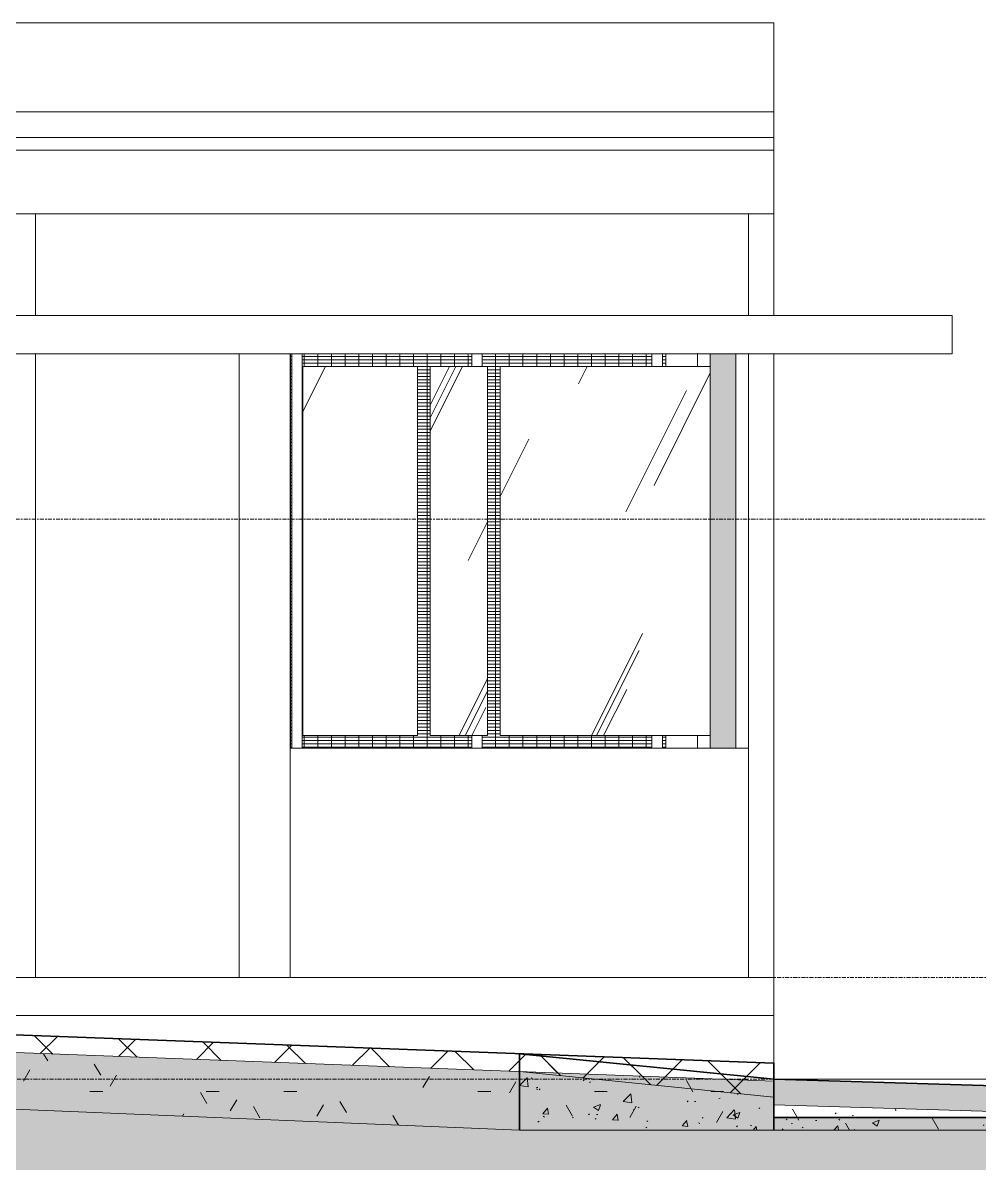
# Model space of a CAD drawing. Header units: millimetres. Extents: x 3451 to 201731, y -8641 to 35300.
# Drawn here: x 81468 to 85224, y -330 to 4150 of the extents above; entities that cross this region are included whole.
import ezdxf

# ---------------------------------------------------------------- set-up
doc = ezdxf.new("R2010")
doc.units = ezdxf.units.MM
doc.linetypes.add('Centre', pattern=[31.75, 6.35, -4.7625, 15.875, -4.7625])
for name, color, linetype, lineweight in [('A-DETL-GENF-3', 9, 'Continuous', 9), ('A-DETL-THIN', 151, 'Continuous', 9), ('A-FLOR', 192, 'Continuous', 9), ('A-FLOR-3', 192, 'Continuous', 35), ('A-FLOR-HRAL', 11, 'Continuous', 9), ('A-FLOR-LEVL-2', 51, 'Centre', 9), ('A-FLOR-MCUT', 51, 'Continuous', 9), ('A-FLOR-PATT-2', 8, 'Continuous', 5), ('A-FLOR-PATT-3', 8, 'Continuous', 9), ('A-GLAZ-CURT', 52, 'Continuous', 9), ('A-GLAZ-CWMG', 51, 'Continuous', 9), ('A-WALL', 113, 'Continuous', 9), ('S-BEAM', 12, 'Continuous', 9), ('S-COLS', 52, 'Continuous', 9)]:
    doc.layers.add(name, color=color, linetype=linetype, lineweight=lineweight)
pattern_1 = [(0, (49422.43, 14125), (609.6, 152.4), [50.292, -406.908, 50.292, -406.908, -2438.4]), (0, (49422.43, 14125), (609.6, 152.4), [-914.4, 50.292, -864.108, 50.292, -406.908, -1066.8]), (0, (49422.43, 14125), (609.6, 152.4), [-2286, 50.292, -254.508, 50.292, -711.708]), (120, (49651.03, 14201.2), (-436.78227, 451.7291), [50.292, -406.908, 50.292, -406.908, -2438.4]), (120, (49651.03, 14201.2), (-436.78227, 451.7291), [-914.4, 50.292, -864.108, 50.292, -406.908, -1066.8]), (120, (49651.03, 14201.2), (-436.78227, 451.7291), [-2286, 50.292, -254.508, 50.292, -711.708]), (240, (49727.23, 14506), (-172.81773, -604.1291), [50.292, -406.908, 50.292, -406.908, -2438.4]), (240, (49727.23, 14506), (-172.81773, -604.1291), [-914.4, 50.292, -864.108, 50.292, -406.908, -1066.8]), (240, (49727.23, 14506), (-172.81773, -604.1291), [-2286, 50.292, -254.508, 50.292, -711.708])]
pattern_2 = [(50, (49422.43, 14125), (273.276, -23.9091), [28.575, -314.325]), (355, (49422.43, 14125), (-52.8646, 286.585), [22.86, -251.46]), (100.451, (49445.2, 14123), (220.4138, 262.6745), [24.285, -267.135]), (46.184, (49422.43, 14201.2), (406.6187, -63.0646), [42.862, -471.487]), (96.636, (49456.3, 14195.94), (356.1042, 371.1414), [36.428, -400.703]), (351.184, (49422.43, 14201.2), (356.1075, 371.138), [34.29, -377.19]), (21, (49460.53, 14182.15), (227.4212, -153.3982), [28.575, -314.325]), (326, (49460.53, 14182.15), (92.7027, 276.2822), [22.86, -251.46]), (71.451, (49479.48, 14169.37), (320.1254, 122.8816), [24.285, -267.135]), (37.5, (49422.43, 14125), (4.63248, 126.83261), [5.029, -243.383, 5.029, -250.241, -252.413]), (37.5, (49422.43, 14125), (4.63248, 126.83261), [-503.682, 5.029, -247.383]), (7.5, (49422.43, 14125), (100.22916, 150.2711), [5.029, -140.513, 5.029, -237.668, -96.203]), (7.5, (49422.43, 14125), (100.22916, 150.2711), [-388.239, 5.029, -91.173]), (327.5, (49337.46, 14125), (203.38684, -8.59348), [5.029, -90.221, 5.029, -292.151, -394.335]), (327.5, (49337.46, 14125), (203.38684, -8.59348), [-392.43, 5.029, -389.306]), (317.5, (49299.36, 14125), (222.1944, 38.1398), [5.029, -118.796, 5.029, -192.329, -280.035]), (317.5, (49299.36, 14125), (222.1944, 38.1398), [-321.183, 5.029, -275.006])]
pattern_3 = [(45, (49422.43, 14125), (-159.099, 159.099), []), (135, (49422.43, 14125), (-159.099, -159.099), [])]
pattern_4 = [(63.435, (51212.7, 14229.33), (-0.001, 1524.001), [532.463, -2875.304]), (63.435, (49688.7, 14229.33), (-0.001, 1524.001), [532.463, -2875.304]), (63.435, (51942.24, 14523.8), (-0.001, 1524.001), [532.46, -2875.304]), (63.435, (50418.24, 14523.8), (-0.001, 1524.001), [532.463, -2875.304]), (63.435, (51831.8, 14419.83), (-0.001, 1524.001), [532.46, -2875.304]), (63.435, (50307.8, 14419.83), (-0.001, 1524.001), [532.463, -2875.304]), (63.435, (51719.26, 15015.1), (-0.001, 1524.001), [258.8, -3148.965]), (63.435, (50195.26, 15015.1), (-0.001, 1524.001), [258.8, -3148.965]), (63.435, (51645.65, 14922.95), (-0.001, 1524.001), [532.46, -2875.304]), (63.435, (50121.65, 14922.95), (-0.001, 1524.001), [532.463, -2875.304]), (63.435, (51658.64, 14989.1), (-0.001, 1524.001), [532.46, -2875.304]), (63.435, (50134.64, 14989.1), (-0.001, 1524.001), [532.463, -2875.304]), (63.435, (51043.8, 14698.94), (-0.001, 1524.001), [532.463, -2875.304]), (63.435, (49519.8, 14698.94), (-0.001, 1524.001), [532.463, -2875.304]), (63.435, (51056.8, 14776.9), (-0.001, 1524.001), [532.463, -2875.304]), (63.435, (49532.8, 14776.9), (-0.001, 1524.001), [532.463, -2875.304]), (63.435, (51060.3, 14833.1), (-0.001, 1524.001), [532.463, -2875.304]), (63.435, (49536.3, 14833.1), (-0.001, 1524.001), [532.463, -2875.304])]

# ---------------------------------------------------------------- blocks, each defined once
blk = doc.blocks.new('Rectangular Mullion - 50 x 100mm-2035506-TKCS_MẶT CẮT C')
at = {"layer": 'A-GLAZ-CWMG'}
blk.add_hatch(color=256, dxfattribs=at).paths.add_polyline_path([(84168.2, 1300), (84268.2, 1300), (84268.2, 2850), (84168.2, 2850), (84168.2, 1555.1)])
for p, q in [((84168.2, 1300), (84168.2, 2850)), ((84268.2, 2850), (84268.2, 1300)), ((84268.2, 1300), (84168.2, 1300))]:
    blk.add_line(p, q, dxfattribs=at)
blk = doc.blocks.new('System Panel - Glazed-4738996-TKCS_MẶT CẮT C')
at = {"layer": 'A-GLAZ-CURT'}
h = blk.add_hatch(dxfattribs=at)
h.set_pattern_fill('FP_2', color=256, style=0, pattern_type=2)
h.set_pattern_definition(pattern_4)
h.paths.add_polyline_path([(83815.4, 1350), (84168.2, 1350), (84168.2, 2800), (83343.2, 2800), (83343.2, 1350)])
for p, q in [((84168.2, 2800), (83343.2, 2800)), ((83343.2, 2800), (83343.2, 1350)), ((83343.2, 1350), (84168.2, 1350))]:
    blk.add_line(p, q, dxfattribs=at)
blk = doc.blocks.new('NBS_CLDPhysicalSecuritySystems_MtlMeshPnlFncngSym_CLDModsecSecurusS3_InfillPanel - NBS_CLDPhysicalSecuritySystems_MtlMeshPnlFncngSym_CLDModsecSecurusS2_InfillPanel-2369348-TKCS_MẶT CẮT C')
at = {"layer": 'A-FLOR-HRAL'}
h = blk.add_hatch(dxfattribs=at)
h.set_pattern_fill('FP_10', color=256, style=0, pattern_type=2)
h.set_pattern_definition([(0, (84131.143, 850), (0, 13), []), (90, (84131.143, 850), (-53.74, 3e-15), [])])
h.paths.add_polyline_path([(80937.4, 971), (81109.9, 971), (81109.9, 2850), (80937.4, 2850), (80937.4, 1555.1)])
h.paths.add_polyline_path([(81418.2, 971), (81418.2, 2850), (81151.4, 2850), (81151.4, 971), (81243.1, 971)])
h.paths.add_polyline_path([(83815.4, 1300), (83938.3, 1300), (83938.3, 1350), (83343.2, 1350), (83343.2, 2800), (83938.3, 2800), (83938.3, 2850), (83272.7, 2850), (83272.7, 2800), (83293.2, 2800), (83293.2, 1350), (83272.7, 1350), (83272.7, 1300), (83343.2, 1300)])
h.paths.add_polyline_path([(82565.6, 1300), (83231.2, 1300), (83231.2, 1350), (83068.2, 1350), (83068.2, 2800), (83231.2, 2800), (83231.2, 2850), (82565.6, 2850), (82565.6, 2823.9)])
h.paths.add_polyline_path([(82524.1, 1300), (82524.1, 2850), (82518.2, 2850), (82518.2, 1300)])
h.paths.add_polyline_path([(83979.8, 1300), (83994, 1300), (83994, 1350), (83979.8, 1350)])
h.paths.add_polyline_path([(82568.2, 1350), (82568.2, 2800), (83018.2, 2800), (83018.2, 1350)])
h.paths.add_polyline_path([(83979.8, 2800), (83994, 2800), (83994, 2850), (83979.8, 2850)])
for p, q in [((81110.1, 2850), (80937.4, 2850)), ((80937.4, 2850), (80937.4, 970.6)), ((81109.9, 2850), (81109.9, 971)), ((81111.1, 2850), (81109.9, 2850)), ((81133.7, 2850), (81111.1, 2850)), ((81139.4, 2850), (81133.7, 2850)), ((81151.4, 2850), (81139.4, 2850)), ((81151.4, 2850), (81151.4, 971)), ((81398.2, 2850), (81151.4, 2850)), ((82524.1, 2850), (82524.1, 1300)), ((82565.6, 2850), (82565.6, 1300)), ((83231.2, 2850), (83231.2, 2800)), ((83272.7, 2850), (83272.7, 2800)), ((83938.3, 2850), (83938.3, 2800)), ((83979.8, 2850), (83979.8, 2800)), ((83231.2, 1350), (83231.2, 1300)), ((83272.7, 1350), (83272.7, 1300)), ((83938.3, 1350), (83938.3, 1300)), ((83979.8, 1350), (83979.8, 1300)), ((80922.5, 933), (80922.5, 968)), ((81418.2, 971), (80924.7, 971)), ((81111.1, 971), (81109.9, 971)), ((81133.7, 971), (81111.1, 971)), ((81138.5, 971), (81133.7, 971)), ((80924.7, 930), (81418.2, 930))]:
    blk.add_line(p, q, dxfattribs=at)
for centre, start_param, end_param in [((80924.7, 968), 0, 1.570796), ((80924.7, 933), 1.570796, 3.141593)]:
    blk.add_ellipse(centre, major_axis=(0, 3), ratio=0.707107, start_param=start_param, end_param=end_param, dxfattribs=at)
blk = doc.blocks.new('System Panel - Glazed-4738997-TKCS_MẶT CẮT C')
at = {"layer": 'A-GLAZ-CURT'}
h = blk.add_hatch(dxfattribs=at)
h.set_pattern_fill('FP_2', color=256, style=0, pattern_type=2)
h.set_pattern_definition(pattern_4)
h.paths.add_polyline_path([(83293.2, 1350), (83293.2, 2800), (83068.2, 2800), (83068.2, 1350), (83172.4, 1350)])
for p, q in [((83293.2, 2800), (83068.2, 2800)), ((83068.2, 2800), (83068.2, 1350)), ((83293.2, 1350), (83293.2, 2800)), ((83068.2, 1350), (83293.2, 1350))]:
    blk.add_line(p, q, dxfattribs=at)
blk = doc.blocks.new('System Panel - Glazed-4738998-TKCS_MẶT CẮT C')
at = {"layer": 'A-GLAZ-CURT'}
h = blk.add_hatch(dxfattribs=at)
h.set_pattern_fill('FP_2', color=256, style=0, pattern_type=2)
h.set_pattern_definition(pattern_4)
h.paths.add_polyline_path([(83018.2, 1350), (83018.2, 2800), (82568.2, 2800), (82568.2, 1350)])
for p, q in [((83018.2, 2800), (82568.2, 2800)), ((82568.2, 2800), (82568.2, 1350)), ((83018.2, 1350), (83018.2, 2800)), ((82568.2, 1350), (83018.2, 1350))]:
    blk.add_line(p, q, dxfattribs=at)

msp = doc.modelspace()

# ---------------------------------------------------------------- hatches: boundary and pattern name
at = {"layer": 'A-DETL-GENF-3'}
h = msp.add_hatch(dxfattribs=at)
h.set_pattern_fill('FP_30', color=256, style=0, pattern_type=2)
h.set_pattern_definition([(0, (49422.4, 14125), (725.805, 725.805), [725.805, -725.805]), (0, (49422.4, 14397.2), (725.805, 725.805), [725.805, -725.805]), (0, (49422.4, 14669.35), (725.805, 725.805), [725.805, -725.805]), (90, (49513.15, 14760.1), (-725.805, 725.805), [725.805, -725.805]), (90, (49785.3, 14760.1), (-725.805, 725.805), [725.805, -725.805]), (90, (50057.5, 14760.1), (-725.805, 725.805), [725.805, -725.805])])
h.paths.add_polyline_path([(36870.3, -3840.5), (89603.2, -3840.5), (89603.2, -250), (86418.2, -250), (86418.2, -200), (83418.2, -200), (77436.3, 50), (72436.3, 50), (72436.3, 100), (70315, 100), (70315, 300), (58586.3, 300), (58586.3, 500), (47586.3, 500), (44536.9, 600), (44536.9, -2050), (45309.9, -2050), (45309.9, -3550), (45336.9, -3551.5), (45336.9, -3600), (43216.9, -3600), (43216.9, -3550), (43253.9, -3550), (43253.9, -2350), (41686.1, -2350), (41686.1, -3550), (41758.6, -3550), (41758.6, -3600), (38034.6, -3600), (38034.6, -3550), (38086.1, -3550), (38086.1, -2350), (34885.8, -2350), (34885.8, -3550), (34935.8, -3550), (34935.8, -3600), (30836.9, -3600), (30836.9, -3550), (30885.8, -3550), (30885.8, -2350), (28636.9, -2350), (28636.9, -2750), (28436.9, -2750), (28436.9, -2350), (26136.9, -2350), (26136.9, -3550), (26186.9, -3550), (26186.9, -3600), (23596.9, -3600), (23596.9, -3550), (23636.9, -3550), (23636.9, -2750), (23236.9, -2750), (23236.9, 650), (21236.9, 650), (21236.9, 599.7), (10888.2, 199.7), (10888.2, 150), (9888.2, 150), (9888.2, 100), (7288.4, 100), (7288.4, -3840.5), (35584.1, -3840.5)])
at = {"layer": 'A-FLOR-PATT-2'}
for points in [[(89336.3, -250), (89336.3, -150), (84418.2, 0), (84418.2, -100), (89334.8, -250)], [(89603.2, -250), (89603.2, -150), (84418.2, -150), (84418.2, -200), (86418.2, -200), (86418.2, -250), (88317, -250)]]:
    msp.add_hatch(color=256, dxfattribs=at).paths.add_polyline_path(points)
at = {"layer": 'A-FLOR-PATT-3'}
h = msp.add_hatch(dxfattribs=at)
h.set_pattern_fill('FP_6', color=256, style=0, pattern_type=2)
h.set_pattern_definition(pattern_3)
h.paths.add_polyline_path([(84418.2, -7.6), (84418.2, 62.4), (75436.3, 400), (75436.3, 330), (83815.4, 15)])
h = msp.add_hatch(dxfattribs=at)
h.set_pattern_fill('FP_3', color=256, style=0, pattern_type=2)
h.set_pattern_definition(pattern_1)
h.paths.add_polyline_path([(83418.2, -200), (84418.2, -200), (84418.2, -7.6), (75436.3, 330), (75436.3, 50), (77436.3, 50), (83172.4, -189.7)])
h = msp.add_hatch(dxfattribs=at)
h.set_pattern_fill('FP_8', color=256, style=0, pattern_type=2)
h.set_pattern_definition(pattern_2)
h.paths.add_polyline_path([(83418.2, -200), (84418.2, -200), (84418.2, -7.6), (75436.3, 330), (75436.3, 50), (77436.3, 50), (83172.4, -189.7)])
h = msp.add_hatch(dxfattribs=at)
h.set_pattern_fill('FP_6', color=256, style=0, pattern_type=2)
h.set_pattern_definition(pattern_3)
h.paths.add_polyline_path([(84418.2, -70.3), (84418.2, 0), (83418.2, 100), (83418.2, 29.7), (83815.4, -10.1)])
h = msp.add_hatch(dxfattribs=at)
h.set_pattern_fill('FP_3', color=256, style=0, pattern_type=2)
h.set_pattern_definition(pattern_1)
h.paths.add_polyline_path([(83418.2, -200), (84418.2, -200), (84418.2, -70.3), (83418.2, 29.7)])
h = msp.add_hatch(dxfattribs=at)
h.set_pattern_fill('FP_8', color=256, style=0, pattern_type=2)
h.set_pattern_definition(pattern_2)
h.paths.add_polyline_path([(83418.2, -200), (84418.2, -200), (84418.2, -70.3), (83418.2, 29.7)])
h = msp.add_hatch(dxfattribs=at)
h.set_pattern_fill('FP_3', color=256, style=0, pattern_type=2)
h.set_pattern_definition(pattern_1)
h.paths.add_polyline_path([(88317, -250), (89334.8, -250), (84418.2, -100), (84418.2, -200), (86418.2, -200), (86418.2, -250), (87030.9, -250)])
h = msp.add_hatch(dxfattribs=at)
h.set_pattern_fill('FP_8', color=256, style=0, pattern_type=2)
h.set_pattern_definition(pattern_2)
h.paths.add_polyline_path([(88317, -250), (89334.8, -250), (84418.2, -100), (84418.2, -200), (86418.2, -200), (86418.2, -250), (87030.9, -250)])

# ---------------------------------------------------------------- linework, layer by layer
at = {"layer": 'A-DETL-THIN'}
for p, q in [((83418.2, -200), (77436.3, 50)), ((86418.2, -200), (83418.2, -200))]:
    msp.add_line(p, q, dxfattribs=at)
at = {"layer": 'A-FLOR'}
for p, q in [((80618.2, 3800), (84418.2, 3800)), ((84418.2, 3650), (84418.2, 3700)), ((84418.2, 3650), (80618.2, 3650)), ((81398.2, 3000), (85118.2, 3000)), ((85118.2, 3000), (85118.2, 2850)), ((85118.2, 2850), (81398.2, 2850)), ((79346.9, 400), (84418.2, 400)), ((84418.2, 250), (84418.2, 400)), ((84418.2, 250), (81418.2, 250)), ((84418.2, 0), (89336.3, 0))]:
    msp.add_line(p, q, dxfattribs=at)
at = {"layer": 'A-FLOR-3'}
for p, q in [((84418.2, 62.4), (75436.3, 400)), ((84418.2, 0), (83418.2, 100)), ((83418.2, 100), (83418.2, -200)), ((84418.2, -200), (84418.2, 62.4)), ((89336.3, -150), (84418.2, 0)), ((84418.2, 0), (84418.2, -200)), ((89603.2, -150), (84418.2, -150))]:
    msp.add_line(p, q, dxfattribs=at)
at = {"layer": 'A-FLOR-LEVL-2'}
for p, q in [((3450.8, 2200), (93442.9, 2200)), ((93442.9, 400), (3450.8, 400)), ((91537.9, 0), (3450.8, 0))]:
    msp.add_line(p, q, dxfattribs=at)
at = {"layer": 'A-FLOR-MCUT'}
for p, q in [((84418.2, -7.6), (75436.3, 330)), ((84418.2, -70.3), (83418.2, 29.7)), ((89334.8, -250), (84418.2, -100))]:
    msp.add_line(p, q, dxfattribs=at)
at = {"layer": 'A-WALL'}
for p, q in [((84418.2, 4150), (80618.2, 4150)), ((84418.2, 4150), (84418.2, 3700)), ((80618.2, 3700), (84418.2, 3700)), ((84318.2, 3400), (81518.2, 3400)), ((81518.2, 3400), (81518.2, 3000)), ((84318.2, 3400), (84318.2, 3000)), ((81518.2, 2850), (81518.2, 400)), ((82318.2, 400), (82318.2, 2850)), ((82518.2, 2850), (82518.2, 400)), ((84118.2, 2800), (84118.2, 2850)), ((84318.2, 2850), (84318.2, 400)), ((84118.2, 1300), (84118.2, 1350)), ((84318.2, 1300), (82518.2, 1300))]:
    msp.add_line(p, q, dxfattribs=at)
at = {"layer": 'S-BEAM'}
for p, q in [((84418.2, 3650), (84418.2, 3400)), ((81718.2, 3400), (81418.2, 3400)), ((84118.2, 3400), (81718.2, 3400)), ((84418.2, 3400), (84118.2, 3400)), ((81418.2, 400), (81718.2, 400)), ((81718.2, 400), (84118.2, 400)), ((84118.2, 400), (84418.2, 400)), ((84418.2, 400), (84418.2, 62.4))]:
    msp.add_line(p, q, dxfattribs=at)
at = {"layer": 'S-COLS'}
for p, q in [((84418.2, 3000), (84418.2, 3400)), ((83994, 2850), (83994, 2800)), ((84118.2, 2850), (84118.2, 2800)), ((84418.2, 400), (84418.2, 2850)), ((83994, 1350), (83994, 1300)), ((84118.2, 1350), (84118.2, 1300))]:
    msp.add_line(p, q, dxfattribs=at)

# ---------------------------------------------------------------- block references
at = {"layer": 'A-FLOR-HRAL'}
msp.add_blockref('NBS_CLDPhysicalSecuritySystems_MtlMeshPnlFncngSym_CLDModsecSecurusS3_InfillPanel - NBS_CLDPhysicalSecuritySystems_MtlMeshPnlFncngSym_CLDModsecSecurusS2_InfillPanel-2369348-TKCS_MẶT CẮT C', (0, 0), dxfattribs=at)
at = {"layer": 'A-GLAZ-CURT'}
for name in ['System Panel - Glazed-4738998-TKCS_MẶT CẮT C', 'System Panel - Glazed-4738997-TKCS_MẶT CẮT C', 'System Panel - Glazed-4738996-TKCS_MẶT CẮT C']:
    msp.add_blockref(name, (0, 0), dxfattribs=at)
at = {"layer": 'A-GLAZ-CWMG'}
msp.add_blockref('Rectangular Mullion - 50 x 100mm-2035506-TKCS_MẶT CẮT C', (0, 0), dxfattribs=at)

doc.saveas('drawing.dxf')
